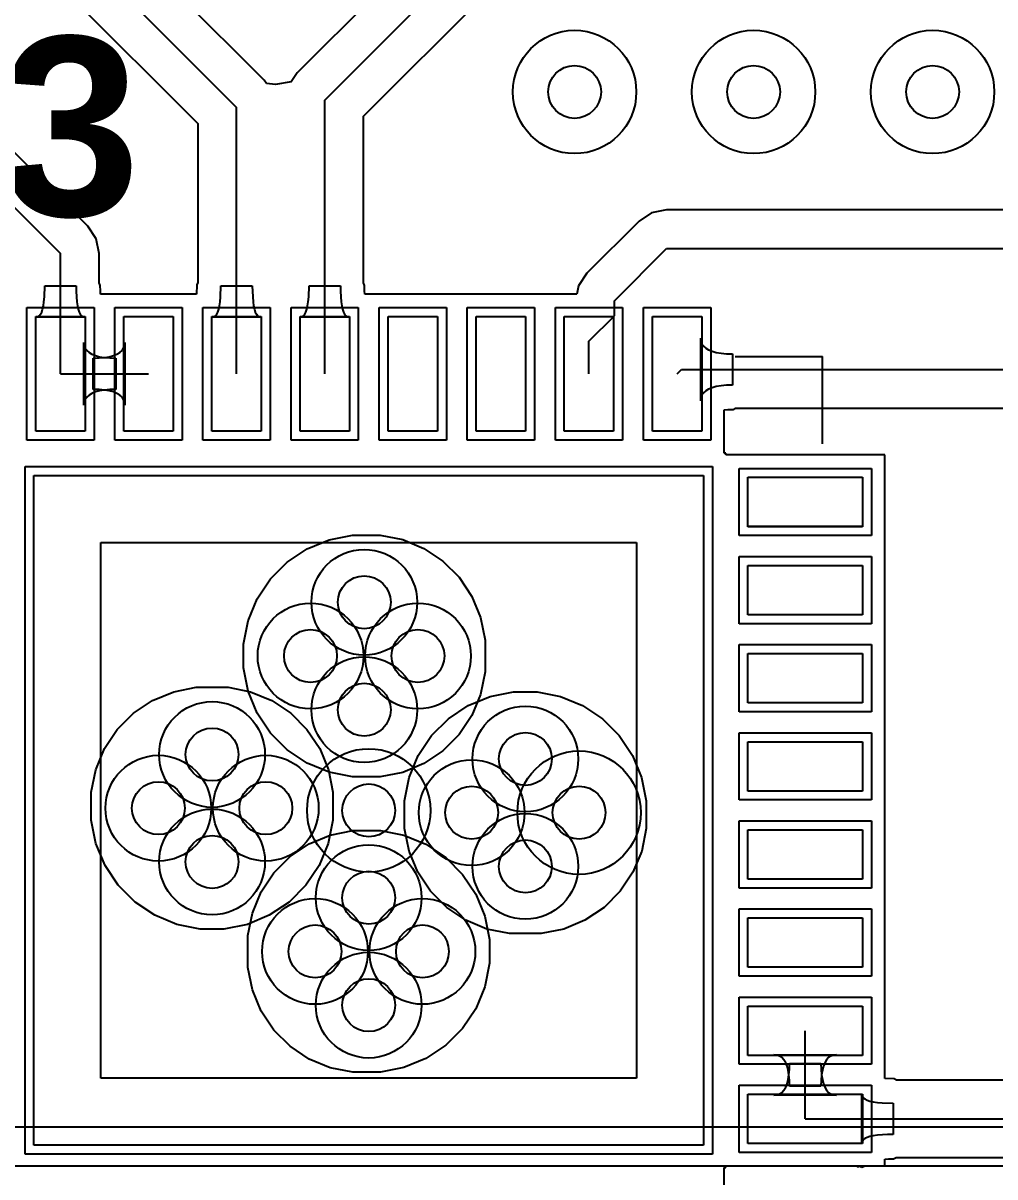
# Model space of a CAD drawing. Extents: x -53 to 82, y -68 to 38.
# Drawn here: x 20.52 to 26.03, y 18.08 to 24.62 of the extents above; entities that cross this region are included whole.
import ezdxf

# ---------------------------------------------------------------- set-up
doc = ezdxf.new("R2010")
doc.units = 0
for name, color, linetype in [('BOTTOM_LAYER', 5, 'CONTINUOUS'), ('TOP_LAYER', 1, 'CONTINUOUS'), ('TOP_OVERLAY', 2, 'CONTINUOUS'), ('TOP_PASTE', 8, 'CONTINUOUS'), ('TOP_SOLDER', 216, 'CONTINUOUS')]:
    doc.layers.add(name, color=color, linetype=linetype)
doc.styles.add('ARIAL_BOLD', font='', dxfattribs={"height": 0.2})
doc.styles.get('ARIAL_BOLD').set_extended_font_data('Arial', bold=True)

msp = doc.modelspace()

# ---------------------------------------------------------------- linework, layer by layer
at = {"layer": 'BOTTOM_LAYER'}
for p, q in [((22.1288, 21.6389), (22.2536, 21.6906)), ((22.2536, 21.6906), (22.3861, 21.717)), ((22.3861, 21.717), (22.4536, 21.717)), ((22.4536, 21.717), (22.4536, 21.717)), ((22.4536, 21.717), (22.479, 21.717)), ((22.479, 21.717), (22.544, 21.717)), ((22.544, 21.717), (22.6716, 21.6916)), ((22.6716, 21.6916), (22.7918, 21.6418)), ((22.0164, 21.5639), (22.1288, 21.6389)), ((22.7918, 21.6418), (22.9, 21.5696)), ((21.9209, 21.4684), (22.0164, 21.5639)), ((22.9, 21.5696), (22.992, 21.4776)), ((22.992, 21.4776), (23.0642, 21.3694)), ((21.8459, 21.356), (21.9209, 21.4684)), ((21.7942, 21.2312), (21.8459, 21.356)), ((23.0642, 21.3694), (23.114, 21.2492)), ((21.7678, 21.0987), (21.7942, 21.2312)), ((23.114, 21.2492), (23.1394, 21.1216)), ((21.7678, 21.0312), (21.7678, 21.0987)), ((23.1394, 21.1216), (23.1394, 21.0566)), ((21.7678, 20.9637), (21.7678, 21.0312)), ((23.1394, 21.0566), (23.1394, 21.0566)), ((23.1394, 21.0566), (23.1394, 21.0058)), ((21.7942, 20.8312), (21.7678, 20.9637)), ((23.1394, 21.0058), (23.1394, 20.9408)), ((23.1394, 20.9408), (23.114, 20.8132)), ((21.2518, 20.7782), (21.372, 20.828)), ((21.372, 20.828), (21.4996, 20.8534)), ((21.4996, 20.8534), (21.5646, 20.8534)), ((21.5646, 20.8534), (21.5646, 20.8534)), ((21.5646, 20.8534), (21.6154, 20.8534)), ((21.6154, 20.8534), (21.6804, 20.8534)), ((21.6804, 20.8534), (21.808, 20.828)), ((21.8459, 20.7064), (21.7942, 20.8312)), ((21.808, 20.828), (21.9282, 20.7782)), ((23.168, 20.8016), (23.3005, 20.828)), ((23.3005, 20.828), (23.368, 20.828)), ((23.368, 20.828), (23.4355, 20.828)), ((23.4355, 20.828), (23.568, 20.8016)), ((21.1436, 20.706), (21.2518, 20.7782)), ((21.9282, 20.7782), (22.0364, 20.706)), ((23.0432, 20.7499), (23.168, 20.8016)), ((23.114, 20.8132), (23.0642, 20.693)), ((23.568, 20.8016), (23.6928, 20.7499)), ((21.0516, 20.614), (21.1436, 20.706)), ((21.9209, 20.594), (21.8459, 20.7064)), ((22.0364, 20.706), (22.1284, 20.614)), ((22.9308, 20.6749), (23.0432, 20.7499)), ((23.0642, 20.693), (22.992, 20.5848)), ((23.6928, 20.7499), (23.8052, 20.6749)), ((22.8353, 20.5794), (22.9308, 20.6749)), ((23.8052, 20.6749), (23.9007, 20.5794)), ((20.9794, 20.5058), (21.0516, 20.614)), ((22.0164, 20.4985), (21.9209, 20.594)), ((22.1284, 20.614), (22.2006, 20.5058)), ((22.7603, 20.467), (22.8353, 20.5794)), ((22.992, 20.5848), (22.9, 20.4928)), ((23.9007, 20.5794), (23.9757, 20.467)), ((20.9296, 20.3856), (20.9794, 20.5058)), ((22.1288, 20.4235), (22.0164, 20.4985)), ((22.2006, 20.5058), (22.2504, 20.3856)), ((22.9, 20.4928), (22.7918, 20.4206)), ((22.7086, 20.3422), (22.7603, 20.467)), ((23.9757, 20.467), (24.0274, 20.3422)), ((20.9042, 20.258), (20.9296, 20.3856)), ((22.2536, 20.3718), (22.1288, 20.4235)), ((22.2504, 20.3856), (22.2758, 20.258)), ((22.3861, 20.3454), (22.2536, 20.3718)), ((22.6716, 20.3708), (22.544, 20.3454)), ((22.7918, 20.4206), (22.6716, 20.3708)), ((22.4536, 20.3454), (22.3861, 20.3454)), ((22.479, 20.3454), (22.4536, 20.3454)), ((22.479, 20.3454), (22.479, 20.3454)), ((22.544, 20.3454), (22.479, 20.3454)), ((22.6822, 20.2097), (22.7086, 20.3422)), ((24.0274, 20.3422), (24.0538, 20.2097)), ((20.9042, 20.193), (20.9042, 20.258)), ((22.2758, 20.258), (22.2758, 20.193)), ((20.9042, 20.1676), (20.9042, 20.193)), ((20.9042, 20.1001), (20.9042, 20.1676)), ((20.9042, 20.1676), (20.9042, 20.1676)), ((22.2758, 20.193), (22.2758, 20.193)), ((22.2758, 20.193), (22.2758, 20.1676)), ((22.2758, 20.1676), (22.2758, 20.1001)), ((22.6822, 20.1422), (22.6822, 20.2097)), ((24.0538, 20.2097), (24.0538, 20.1422)), ((20.9306, 19.9676), (20.9042, 20.1001)), ((22.2758, 20.1001), (22.2494, 19.9676)), ((22.6822, 20.1168), (22.6822, 20.1422)), ((22.6822, 20.1168), (22.6822, 20.1168)), ((22.6822, 20.0518), (22.6822, 20.1168)), ((24.0538, 20.1422), (24.0538, 20.1422)), ((24.0538, 20.1422), (24.0538, 20.1168)), ((24.0538, 20.1168), (24.0538, 20.0518)), ((22.261, 20.0152), (22.3886, 20.0406)), ((22.3886, 20.0406), (22.4536, 20.0406)), ((22.4536, 20.0406), (22.4536, 20.0406)), ((22.4536, 20.0406), (22.479, 20.0406)), ((22.479, 20.0406), (22.5465, 20.0406)), ((22.5465, 20.0406), (22.679, 20.0142)), ((22.7076, 19.9242), (22.6822, 20.0518)), ((24.0538, 20.0518), (24.0284, 19.9242)), ((22.1408, 19.9654), (22.261, 20.0152)), ((22.679, 20.0142), (22.8038, 19.9625)), ((20.9823, 19.8428), (20.9306, 19.9676)), ((22.0326, 19.8932), (22.1408, 19.9654)), ((22.2494, 19.9676), (22.1977, 19.8428)), ((22.7574, 19.804), (22.7076, 19.9242)), ((22.8038, 19.9625), (22.9162, 19.8875)), ((24.0284, 19.9242), (23.9786, 19.804)), ((21.0573, 19.7304), (20.9823, 19.8428)), ((21.9406, 19.8012), (22.0326, 19.8932)), ((22.1977, 19.8428), (22.1227, 19.7304)), ((22.9162, 19.8875), (23.0117, 19.792)), ((21.8684, 19.693), (21.9406, 19.8012)), ((22.8296, 19.6958), (22.7574, 19.804)), ((23.0117, 19.792), (23.0867, 19.6796)), ((23.9786, 19.804), (23.9064, 19.6958)), ((21.1528, 19.6349), (21.0573, 19.7304)), ((22.1227, 19.7304), (22.0272, 19.6349)), ((21.8186, 19.5728), (21.8684, 19.693)), ((22.9216, 19.6038), (22.8296, 19.6958)), ((23.0867, 19.6796), (23.1384, 19.5548)), ((23.9064, 19.6958), (23.8144, 19.6038)), ((21.2652, 19.5599), (21.1528, 19.6349)), ((22.0272, 19.6349), (21.9148, 19.5599)), ((23.0298, 19.5316), (22.9216, 19.6038)), ((23.8144, 19.6038), (23.7062, 19.5316)), ((21.39, 19.5082), (21.2652, 19.5599)), ((21.9148, 19.5599), (21.79, 19.5082)), ((21.7932, 19.4452), (21.8186, 19.5728)), ((23.15, 19.4818), (23.0298, 19.5316)), ((23.1384, 19.5548), (23.1648, 19.4223)), ((23.7062, 19.5316), (23.586, 19.4818)), ((21.5225, 19.4818), (21.39, 19.5082)), ((21.59, 19.4818), (21.5225, 19.4818)), ((21.6575, 19.4818), (21.59, 19.4818)), ((21.79, 19.5082), (21.6575, 19.4818)), ((21.7932, 19.3802), (21.7932, 19.4452)), ((23.2776, 19.4564), (23.15, 19.4818)), ((23.3426, 19.4564), (23.2776, 19.4564)), ((23.3934, 19.4564), (23.3426, 19.4564)), ((23.4584, 19.4564), (23.3934, 19.4564)), ((23.3934, 19.4564), (23.3934, 19.4564)), ((23.586, 19.4818), (23.4584, 19.4564)), ((21.7932, 19.3294), (21.7932, 19.3802)), ((23.1648, 19.4223), (23.1648, 19.3548)), ((21.7932, 19.2644), (21.7932, 19.3294)), ((21.7932, 19.3294), (21.7932, 19.3294)), ((23.1648, 19.3548), (23.1648, 19.2873)), ((21.8186, 19.1368), (21.7932, 19.2644)), ((23.1648, 19.2873), (23.1384, 19.1548)), ((21.8684, 19.0166), (21.8186, 19.1368)), ((23.1384, 19.1548), (23.0867, 19.03)), ((21.9406, 18.9084), (21.8684, 19.0166)), ((23.0867, 19.03), (23.0117, 18.9176)), ((22.0326, 18.8164), (21.9406, 18.9084)), ((23.0117, 18.9176), (22.9162, 18.8221)), ((22.1408, 18.7442), (22.0326, 18.8164)), ((22.9162, 18.8221), (22.8038, 18.7471)), ((22.261, 18.6944), (22.1408, 18.7442)), ((22.8038, 18.7471), (22.679, 18.6954)), ((22.3886, 18.669), (22.261, 18.6944)), ((22.4536, 18.669), (22.3886, 18.669)), ((22.479, 18.669), (22.4536, 18.669)), ((22.5465, 18.669), (22.479, 18.669)), ((22.479, 18.669), (22.479, 18.669)), ((22.679, 18.6954), (22.5465, 18.669)), ((27.2159, 18.3578), (19.4088, 18.3578)), ((18.923, 18.1376), (27.307, 18.1376))]:
    msp.add_line(p, q, dxfattribs=at)
for centre, radius in [((23.6474, 24.2316), 0.35), ((24.6634, 24.2316), 0.35), ((25.6794, 24.2316), 0.35), ((23.6474, 24.2316), 0.15), ((24.6634, 24.2316), 0.15), ((25.6794, 24.2316), 0.15), ((22.4536, 21.336), 0.3), ((22.4536, 21.336), 0.15), ((22.1488, 21.0312), 0.3), ((22.7584, 21.0312), 0.3), ((22.1488, 21.0312), 0.15), ((22.7584, 21.0312), 0.15), ((22.4536, 20.7264), 0.3), ((22.4536, 20.7264), 0.15), ((21.59, 20.4724), 0.3), ((23.368, 20.447), 0.3), ((21.59, 20.4724), 0.15), ((23.368, 20.447), 0.15), ((22.479, 20.155), 0.35), ((21.2852, 20.1676), 0.3), ((21.8948, 20.1676), 0.3), ((23.0632, 20.1422), 0.3), ((23.6728, 20.1422), 0.35), ((21.2852, 20.1676), 0.15), ((21.8948, 20.1676), 0.15), ((22.479, 20.155), 0.15), ((23.0632, 20.1422), 0.15), ((23.6728, 20.1422), 0.15), ((21.59, 19.8628), 0.3), ((23.368, 19.8374), 0.3), ((21.59, 19.8628), 0.15), ((23.368, 19.8374), 0.15), ((22.479, 19.6596), 0.3), ((22.479, 19.6596), 0.15), ((22.1742, 19.3548), 0.3), ((22.7838, 19.3548), 0.3), ((22.1742, 19.3548), 0.15), ((22.7838, 19.3548), 0.15), ((22.479, 19.05), 0.3), ((22.479, 19.05), 0.15)]:
    msp.add_circle(centre, radius, dxfattribs=at)
at = {"layer": 'TOP_LAYER'}
for p, q in [((20.5255, 25.3469), (21.729, 24.1434)), ((21.8846, 24.2991), (20.9186, 25.2651)), ((20.3699, 25.1912), (21.5089, 24.0522)), ((22.8821, 25.1493), (22.0733, 24.3404)), ((22.229, 24.1848), (23.0378, 24.9936)), ((20.8846, 23.4703), (19.5613, 24.7937)), ((22.4491, 24.0936), (23.129, 24.7735)), ((19.4056, 24.638), (20.729, 23.3146)), ((21.8981, 24.2789), (21.8846, 24.2991)), ((22.0733, 24.3404), (22.0396, 24.29)), ((21.9497, 24.2749), (21.8981, 24.2789)), ((22.0396, 24.29), (21.9497, 24.2749)), ((22.229, 22.6325), (22.229, 24.1848)), ((21.729, 22.6325), (21.729, 24.1434)), ((21.5089, 24.0522), (21.5089, 23.1502)), ((22.4491, 23.1487), (22.4491, 24.0936)), ((24.0845, 23.546), (24.0131, 23.4983)), ((24.1687, 23.5627), (24.0845, 23.546)), ((27.8098, 23.5627), (24.1687, 23.5627)), ((20.9324, 23.3988), (20.8846, 23.4703)), ((24.0131, 23.4983), (23.7175, 23.2026)), ((20.9491, 23.3146), (20.9324, 23.3988)), ((20.729, 22.6325), (20.729, 23.3146)), ((20.9491, 23.1487), (20.9491, 23.3146)), ((23.8731, 23.047), (24.1687, 23.3426)), ((24.1687, 23.3426), (28.2956, 23.3426)), ((23.7175, 23.2026), (23.6697, 23.1312)), ((20.6382, 23.0683), (20.6401, 23.1323)), ((20.6401, 23.1323), (20.8179, 23.1323)), ((20.8179, 23.1323), (20.8184, 23.0985)), ((20.9553, 23.1343), (20.9491, 23.1487)), ((20.9558, 23.1041), (20.9553, 23.1343)), ((21.5027, 23.1364), (21.5011, 23.0845)), ((21.5089, 23.1502), (21.5027, 23.1364)), ((21.6382, 23.0683), (21.6401, 23.1323)), ((21.6401, 23.1323), (21.8179, 23.1323)), ((21.8179, 23.1323), (21.8184, 23.0985)), ((22.1382, 23.0683), (22.1401, 23.1323)), ((22.1401, 23.1323), (22.3179, 23.1323)), ((22.3179, 23.1323), (22.3184, 23.0985)), ((22.4553, 23.1343), (22.4491, 23.1487)), ((22.4558, 23.1041), (22.4553, 23.1343)), ((23.6697, 23.1312), (23.6604, 23.0845)), ((20.6358, 23.0416), (20.6382, 23.0683)), ((20.8184, 23.0985), (20.8222, 23.0416)), ((20.9571, 23.0845), (20.9558, 23.1041)), ((21.5011, 23.0845), (20.9571, 23.0845)), ((21.6358, 23.0416), (21.6382, 23.0683)), ((21.8184, 23.0985), (21.8222, 23.0416)), ((22.1358, 23.0416), (22.1382, 23.0683)), ((22.3184, 23.0985), (22.3222, 23.0416)), ((22.4571, 23.0845), (22.4558, 23.1041)), ((23.6604, 23.0845), (22.4571, 23.0845)), ((23.8731, 22.9616), (23.8731, 23.047)), ((20.6165, 22.9705), (20.6228, 22.9829)), ((20.6228, 22.9829), (20.6281, 22.999)), ((20.6281, 22.999), (20.6324, 23.0185)), ((20.6324, 23.0185), (20.6358, 23.0416)), ((20.8222, 23.0416), (20.8256, 23.0185)), ((20.8256, 23.0185), (20.8299, 22.999)), ((20.8299, 22.999), (20.8352, 22.9829)), ((20.8352, 22.9829), (20.8414, 22.9705)), ((21.6165, 22.9705), (21.6228, 22.9829)), ((21.6228, 22.9829), (21.6281, 22.999)), ((21.6281, 22.999), (21.6324, 23.0185)), ((21.6324, 23.0185), (21.6358, 23.0416)), ((21.8222, 23.0416), (21.8256, 23.0185)), ((21.8256, 23.0185), (21.8299, 22.999)), ((21.8299, 22.999), (21.8352, 22.9829)), ((21.8352, 22.9829), (21.8414, 22.9705)), ((22.1165, 22.9705), (22.1228, 22.9829)), ((22.1228, 22.9829), (22.1281, 22.999)), ((22.1281, 22.999), (22.1324, 23.0185)), ((22.1324, 23.0185), (22.1358, 23.0416)), ((22.3222, 23.0416), (22.3256, 23.0185)), ((22.3256, 23.0185), (22.3299, 22.999)), ((22.3299, 22.999), (22.3352, 22.9829)), ((22.3352, 22.9829), (22.3414, 22.9705)), ((20.589, 22.9575), (20.869, 22.9575)), ((20.589, 22.3075), (20.589, 22.9575)), ((20.592, 22.9545), (20.6012, 22.9563)), ((20.8659, 22.9545), (20.592, 22.9545)), ((20.6012, 22.9563), (20.6093, 22.9616)), ((20.6093, 22.9616), (20.6165, 22.9705)), ((20.8414, 22.9705), (20.8486, 22.9616)), ((20.8486, 22.9616), (20.8568, 22.9563)), ((20.8568, 22.9563), (20.8659, 22.9545)), ((20.869, 22.9575), (20.869, 22.3075)), ((21.089, 22.9575), (21.369, 22.9575)), ((21.089, 22.3075), (21.089, 22.9575)), ((21.369, 22.9575), (21.369, 22.3075)), ((21.589, 22.9575), (21.869, 22.9575)), ((21.589, 22.3075), (21.589, 22.9575)), ((21.592, 22.9545), (21.6012, 22.9563)), ((21.8659, 22.9545), (21.592, 22.9545)), ((21.6012, 22.9563), (21.6093, 22.9616)), ((21.6093, 22.9616), (21.6165, 22.9705)), ((21.8414, 22.9705), (21.8486, 22.9616)), ((21.8486, 22.9616), (21.8568, 22.9563)), ((21.8568, 22.9563), (21.8659, 22.9545)), ((21.869, 22.9575), (21.869, 22.3075)), ((22.089, 22.9575), (22.369, 22.9575)), ((22.089, 22.3075), (22.089, 22.9575)), ((22.092, 22.9545), (22.1012, 22.9563)), ((22.3659, 22.9545), (22.092, 22.9545)), ((22.1012, 22.9563), (22.1093, 22.9616)), ((22.1093, 22.9616), (22.1165, 22.9705)), ((22.3414, 22.9705), (22.3486, 22.9616)), ((22.3486, 22.9616), (22.3568, 22.9563)), ((22.3568, 22.9563), (22.3659, 22.9545)), ((22.369, 22.9575), (22.369, 22.3075)), ((22.589, 22.9575), (22.869, 22.9575)), ((22.589, 22.3075), (22.589, 22.9575)), ((22.869, 22.9575), (22.869, 22.3075)), ((23.089, 22.9575), (23.369, 22.9575)), ((23.089, 22.3075), (23.089, 22.9575)), ((23.369, 22.9575), (23.369, 22.3075)), ((23.589, 22.9575), (23.869, 22.9575)), ((23.589, 22.3075), (23.589, 22.9575)), ((23.729, 22.8175), (23.8731, 22.9616)), ((23.869, 22.9575), (23.869, 22.3075)), ((24.089, 22.9575), (24.369, 22.9575)), ((24.089, 22.3075), (24.089, 22.9575)), ((24.369, 22.9575), (24.369, 22.3075)), ((20.8629, 22.4547), (20.8629, 22.8103)), ((20.8629, 22.8103), (20.8647, 22.7935)), ((20.8647, 22.7935), (20.8701, 22.7783)), ((21.0878, 22.7783), (21.0933, 22.7935)), ((21.0933, 22.7935), (21.0951, 22.8103)), ((21.0951, 22.8103), (21.0951, 22.4547)), ((23.729, 22.6325), (23.729, 22.8175)), ((24.3629, 22.479), (24.3629, 22.8346)), ((24.3629, 22.8346), (24.3647, 22.8177)), ((24.3647, 22.8177), (24.3702, 22.8026)), ((24.3702, 22.8026), (24.3792, 22.7893)), ((24.3792, 22.7893), (24.3919, 22.7777)), ((20.8701, 22.7783), (20.8792, 22.765)), ((20.8792, 22.765), (20.8918, 22.7534)), ((20.8918, 22.7534), (20.9081, 22.7437)), ((20.9081, 22.7437), (20.928, 22.7357)), ((20.9142, 22.7214), (20.9486, 22.7223)), ((20.9142, 22.5436), (20.9142, 22.7214)), ((20.928, 22.7357), (20.9515, 22.7294)), ((20.9486, 22.7223), (20.9793, 22.725)), ((20.9515, 22.7294), (20.9786, 22.725)), ((20.9786, 22.725), (21.0094, 22.7223)), ((20.9793, 22.725), (21.0065, 22.7294)), ((21.0065, 22.7294), (21.03, 22.7357)), ((21.0094, 22.7223), (21.0437, 22.7214)), ((21.03, 22.7357), (21.0499, 22.7437)), ((21.0437, 22.7214), (21.0437, 22.5436)), ((21.0499, 22.7437), (21.0661, 22.7534)), ((21.0661, 22.7534), (21.0788, 22.765)), ((21.0788, 22.765), (21.0878, 22.7783)), ((24.3919, 22.7777), (24.4081, 22.7679)), ((24.4081, 22.7679), (24.428, 22.7599)), ((24.428, 22.7599), (24.4515, 22.7537)), ((24.4515, 22.7537), (24.4787, 22.7493)), ((24.4787, 22.7493), (24.5094, 22.7466)), ((24.5094, 22.7466), (24.5438, 22.7457)), ((24.5438, 22.7457), (24.5438, 22.5679)), ((24.229, 22.6325), (24.2533, 22.6568)), ((24.2533, 22.6568), (27.2542, 22.6568)), ((20.729, 22.6325), (21.229, 22.6325)), ((20.928, 22.5294), (20.9081, 22.5214)), ((20.9486, 22.5428), (20.9142, 22.5436)), ((20.9515, 22.5356), (20.928, 22.5294)), ((20.9793, 22.5401), (20.9486, 22.5428)), ((20.9786, 22.5401), (20.9515, 22.5356)), ((21.0094, 22.5428), (20.9786, 22.5401)), ((21.0065, 22.5356), (20.9793, 22.5401)), ((21.03, 22.5294), (21.0065, 22.5356)), ((21.0437, 22.5436), (21.0094, 22.5428)), ((21.0499, 22.5214), (21.03, 22.5294)), ((24.3792, 22.5243), (24.3702, 22.511)), ((24.3919, 22.5359), (24.3792, 22.5243)), ((24.4081, 22.5457), (24.3919, 22.5359)), ((24.428, 22.5537), (24.4081, 22.5457)), ((24.4515, 22.5599), (24.428, 22.5537)), ((24.4787, 22.5643), (24.4515, 22.5599)), ((24.5094, 22.567), (24.4787, 22.5643)), ((24.5438, 22.5679), (24.5094, 22.567)), ((20.8647, 22.4716), (20.8629, 22.4547)), ((20.8701, 22.4867), (20.8647, 22.4716)), ((20.8792, 22.5001), (20.8701, 22.4867)), ((20.8918, 22.5116), (20.8792, 22.5001)), ((20.9081, 22.5214), (20.8918, 22.5116)), ((21.0661, 22.5116), (21.0499, 22.5214)), ((21.0788, 22.5001), (21.0661, 22.5116)), ((21.0878, 22.4867), (21.0788, 22.5001)), ((21.0933, 22.4716), (21.0878, 22.4867)), ((21.0951, 22.4547), (21.0933, 22.4716)), ((24.3647, 22.4959), (24.3629, 22.479)), ((24.3702, 22.511), (24.3647, 22.4959)), ((24.496, 22.4279), (24.5171, 22.4297)), ((24.496, 22.182), (24.496, 22.4279)), ((24.5171, 22.4297), (24.5473, 22.4305)), ((24.5473, 22.4305), (24.5612, 22.4367)), ((24.5612, 22.4367), (26.7684, 22.4367)), ((20.869, 22.3075), (20.589, 22.3075)), ((21.369, 22.3075), (21.089, 22.3075)), ((21.869, 22.3075), (21.589, 22.3075)), ((22.369, 22.3075), (22.089, 22.3075)), ((22.869, 22.3075), (22.589, 22.3075)), ((23.369, 22.3075), (23.089, 22.3075)), ((23.869, 22.3075), (23.589, 22.3075)), ((24.369, 22.3075), (24.089, 22.3075)), ((24.506, 22.182), (24.496, 22.182)), ((24.506, 22.172), (24.506, 22.182)), ((25.4085, 22.172), (24.506, 22.172)), ((25.4085, 21.138), (25.4085, 22.172)), ((20.579, 22.055), (24.379, 22.055)), ((20.579, 18.255), (20.579, 22.055)), ((24.379, 22.055), (24.379, 18.255)), ((24.6315, 22.045), (25.2815, 22.045)), ((24.6315, 21.765), (24.6315, 22.045)), ((25.2815, 22.045), (25.2815, 21.765)), ((25.2815, 21.765), (24.6315, 21.765)), ((22.1288, 21.6389), (22.2536, 21.6906)), ((22.2536, 21.6906), (22.3861, 21.717)), ((22.3861, 21.717), (22.4536, 21.717)), ((22.4536, 21.717), (22.4536, 21.717)), ((22.4536, 21.717), (22.479, 21.717)), ((22.479, 21.717), (22.544, 21.717)), ((22.544, 21.717), (22.6716, 21.6916)), ((22.6716, 21.6916), (22.7918, 21.6418)), ((22.0164, 21.5639), (22.1288, 21.6389)), ((22.7918, 21.6418), (22.9, 21.5696)), ((21.9209, 21.4684), (22.0164, 21.5639)), ((22.9, 21.5696), (22.992, 21.4776)), ((24.6315, 21.545), (25.2815, 21.545)), ((24.6315, 21.265), (24.6315, 21.545)), ((25.2815, 21.545), (25.2815, 21.265)), ((22.992, 21.4776), (23.0642, 21.3694)), ((21.8459, 21.356), (21.9209, 21.4684)), ((21.7942, 21.2312), (21.8459, 21.356)), ((23.0642, 21.3694), (23.114, 21.2492)), ((21.7678, 21.0987), (21.7942, 21.2312)), ((23.114, 21.2492), (23.1394, 21.1216)), ((25.2815, 21.265), (24.6315, 21.265)), ((21.7678, 21.0312), (21.7678, 21.0987)), ((23.1394, 21.1216), (23.1394, 21.0566)), ((25.4085, 20.138), (25.4085, 21.138)), ((21.7678, 20.9637), (21.7678, 21.0312)), ((23.1394, 21.0566), (23.1394, 21.0566)), ((23.1394, 21.0566), (23.1394, 21.0058)), ((24.6315, 21.045), (25.2815, 21.045)), ((24.6315, 20.765), (24.6315, 21.045)), ((25.2815, 21.045), (25.2815, 20.765)), ((21.7942, 20.8312), (21.7678, 20.9637)), ((23.1394, 21.0058), (23.1394, 20.9408)), ((23.1394, 20.9408), (23.114, 20.8132)), ((21.2518, 20.7782), (21.372, 20.828)), ((21.372, 20.828), (21.4996, 20.8534)), ((21.4996, 20.8534), (21.5646, 20.8534)), ((21.5646, 20.8534), (21.5646, 20.8534)), ((21.5646, 20.8534), (21.6154, 20.8534)), ((21.6154, 20.8534), (21.6804, 20.8534)), ((21.6804, 20.8534), (21.808, 20.828)), ((21.8459, 20.7064), (21.7942, 20.8312)), ((21.808, 20.828), (21.9282, 20.7782)), ((23.168, 20.8016), (23.3005, 20.828)), ((23.3005, 20.828), (23.368, 20.828)), ((23.368, 20.828), (23.4355, 20.828)), ((23.4355, 20.828), (23.568, 20.8016)), ((21.1436, 20.706), (21.2518, 20.7782)), ((21.9282, 20.7782), (22.0364, 20.706)), ((23.0432, 20.7499), (23.168, 20.8016)), ((23.114, 20.8132), (23.0642, 20.693)), ((23.568, 20.8016), (23.6928, 20.7499)), ((25.2815, 20.765), (24.6315, 20.765)), ((21.0516, 20.614), (21.1436, 20.706)), ((21.9209, 20.594), (21.8459, 20.7064)), ((22.0364, 20.706), (22.1284, 20.614)), ((22.9308, 20.6749), (23.0432, 20.7499)), ((23.0642, 20.693), (22.992, 20.5848)), ((23.6928, 20.7499), (23.8052, 20.6749)), ((22.8353, 20.5794), (22.9308, 20.6749)), ((23.8052, 20.6749), (23.9007, 20.5794)), ((20.9794, 20.5058), (21.0516, 20.614)), ((22.0164, 20.4985), (21.9209, 20.594)), ((22.1284, 20.614), (22.2006, 20.5058)), ((22.7603, 20.467), (22.8353, 20.5794)), ((22.992, 20.5848), (22.9, 20.4928)), ((23.9007, 20.5794), (23.9757, 20.467)), ((20.9296, 20.3856), (20.9794, 20.5058)), ((22.1288, 20.4235), (22.0164, 20.4985)), ((22.2006, 20.5058), (22.2504, 20.3856)), ((22.9, 20.4928), (22.7918, 20.4206)), ((24.6315, 20.545), (25.2815, 20.545)), ((24.6315, 20.265), (24.6315, 20.545)), ((25.2815, 20.545), (25.2815, 20.265)), ((22.7086, 20.3422), (22.7603, 20.467)), ((23.9757, 20.467), (24.0274, 20.3422)), ((20.9042, 20.258), (20.9296, 20.3856)), ((22.2536, 20.3718), (22.1288, 20.4235)), ((22.2504, 20.3856), (22.2758, 20.258)), ((22.3861, 20.3454), (22.2536, 20.3718)), ((22.6716, 20.3708), (22.544, 20.3454)), ((22.7918, 20.4206), (22.6716, 20.3708)), ((22.4536, 20.3454), (22.3861, 20.3454)), ((22.479, 20.3454), (22.4536, 20.3454)), ((22.479, 20.3454), (22.479, 20.3454)), ((22.544, 20.3454), (22.479, 20.3454)), ((22.6822, 20.2097), (22.7086, 20.3422)), ((24.0274, 20.3422), (24.0538, 20.2097)), ((20.9042, 20.193), (20.9042, 20.258)), ((22.2758, 20.258), (22.2758, 20.193)), ((25.2815, 20.265), (24.6315, 20.265)), ((20.9042, 20.1676), (20.9042, 20.193)), ((20.9042, 20.1001), (20.9042, 20.1676)), ((20.9042, 20.1676), (20.9042, 20.1676)), ((22.2758, 20.193), (22.2758, 20.193)), ((22.2758, 20.193), (22.2758, 20.1676)), ((22.2758, 20.1676), (22.2758, 20.1001)), ((22.6822, 20.1422), (22.6822, 20.2097)), ((24.0538, 20.2097), (24.0538, 20.1422)), ((20.9306, 19.9676), (20.9042, 20.1001)), ((22.2758, 20.1001), (22.2494, 19.9676)), ((22.6822, 20.1168), (22.6822, 20.1422)), ((22.6822, 20.1168), (22.6822, 20.1168)), ((22.6822, 20.0518), (22.6822, 20.1168)), ((24.0538, 20.1422), (24.0538, 20.1422)), ((24.0538, 20.1422), (24.0538, 20.1168)), ((24.0538, 20.1168), (24.0538, 20.0518)), ((25.4085, 19.138), (25.4085, 20.138)), ((22.261, 20.0152), (22.3886, 20.0406)), ((22.3886, 20.0406), (22.4536, 20.0406)), ((22.4536, 20.0406), (22.4536, 20.0406)), ((22.4536, 20.0406), (22.479, 20.0406)), ((22.479, 20.0406), (22.5465, 20.0406)), ((22.5465, 20.0406), (22.679, 20.0142)), ((22.7076, 19.9242), (22.6822, 20.0518)), ((24.0538, 20.0518), (24.0284, 19.9242)), ((24.6315, 20.045), (25.2815, 20.045)), ((24.6315, 19.765), (24.6315, 20.045)), ((25.2815, 20.045), (25.2815, 19.765)), ((22.1408, 19.9654), (22.261, 20.0152)), ((22.679, 20.0142), (22.8038, 19.9625)), ((20.9823, 19.8428), (20.9306, 19.9676)), ((22.0326, 19.8932), (22.1408, 19.9654)), ((22.2494, 19.9676), (22.1977, 19.8428)), ((22.7574, 19.804), (22.7076, 19.9242)), ((22.8038, 19.9625), (22.9162, 19.8875)), ((24.0284, 19.9242), (23.9786, 19.804)), ((21.0573, 19.7304), (20.9823, 19.8428)), ((21.9406, 19.8012), (22.0326, 19.8932)), ((22.1977, 19.8428), (22.1227, 19.7304)), ((22.9162, 19.8875), (23.0117, 19.792)), ((21.8684, 19.693), (21.9406, 19.8012)), ((22.8296, 19.6958), (22.7574, 19.804)), ((23.0117, 19.792), (23.0867, 19.6796)), ((23.9786, 19.804), (23.9064, 19.6958)), ((21.1528, 19.6349), (21.0573, 19.7304)), ((22.1227, 19.7304), (22.0272, 19.6349)), ((25.2815, 19.765), (24.6315, 19.765)), ((21.8186, 19.5728), (21.8684, 19.693)), ((22.9216, 19.6038), (22.8296, 19.6958)), ((23.0867, 19.6796), (23.1384, 19.5548)), ((23.9064, 19.6958), (23.8144, 19.6038)), ((21.2652, 19.5599), (21.1528, 19.6349)), ((22.0272, 19.6349), (21.9148, 19.5599)), ((23.0298, 19.5316), (22.9216, 19.6038)), ((23.8144, 19.6038), (23.7062, 19.5316)), ((21.39, 19.5082), (21.2652, 19.5599)), ((21.9148, 19.5599), (21.79, 19.5082)), ((21.7932, 19.4452), (21.8186, 19.5728)), ((23.15, 19.4818), (23.0298, 19.5316)), ((23.1384, 19.5548), (23.1648, 19.4223)), ((23.7062, 19.5316), (23.586, 19.4818)), ((24.6315, 19.545), (25.2815, 19.545)), ((24.6315, 19.265), (24.6315, 19.545)), ((25.2815, 19.545), (25.2815, 19.265)), ((21.5225, 19.4818), (21.39, 19.5082)), ((21.59, 19.4818), (21.5225, 19.4818)), ((21.6575, 19.4818), (21.59, 19.4818)), ((21.79, 19.5082), (21.6575, 19.4818)), ((21.7932, 19.3802), (21.7932, 19.4452)), ((23.2776, 19.4564), (23.15, 19.4818)), ((23.3426, 19.4564), (23.2776, 19.4564)), ((23.3934, 19.4564), (23.3426, 19.4564)), ((23.4584, 19.4564), (23.3934, 19.4564)), ((23.3934, 19.4564), (23.3934, 19.4564)), ((23.586, 19.4818), (23.4584, 19.4564)), ((21.7932, 19.3294), (21.7932, 19.3802)), ((23.1648, 19.4223), (23.1648, 19.3548)), ((21.7932, 19.2644), (21.7932, 19.3294)), ((21.7932, 19.3294), (21.7932, 19.3294)), ((23.1648, 19.3548), (23.1648, 19.2873)), ((21.8186, 19.1368), (21.7932, 19.2644)), ((23.1648, 19.2873), (23.1384, 19.1548)), ((25.2815, 19.265), (24.6315, 19.265)), ((21.8684, 19.0166), (21.8186, 19.1368)), ((23.1384, 19.1548), (23.0867, 19.03)), ((25.4085, 18.6329), (25.4085, 19.138)), ((21.9406, 18.9084), (21.8684, 19.0166)), ((23.0867, 19.03), (23.0117, 18.9176)), ((24.6315, 19.045), (25.2815, 19.045)), ((24.6315, 18.765), (24.6315, 19.045)), ((25.2815, 19.045), (25.2815, 18.765)), ((22.0326, 18.8164), (21.9406, 18.9084)), ((23.0117, 18.9176), (22.9162, 18.8221)), ((24.9565, 18.405), (24.9565, 18.905)), ((22.1408, 18.7442), (22.0326, 18.8164)), ((22.9162, 18.8221), (22.8038, 18.7471)), ((22.261, 18.6944), (22.1408, 18.7442)), ((22.8038, 18.7471), (22.679, 18.6954)), ((25.2815, 18.765), (24.6315, 18.765)), ((24.7956, 18.7663), (24.7787, 18.7681)), ((24.7787, 18.7681), (25.1343, 18.7681)), ((24.8107, 18.7609), (24.7956, 18.7663)), ((24.8241, 18.7521), (24.8107, 18.7609)), ((24.8356, 18.7396), (24.8241, 18.7521)), ((24.8454, 18.7236), (24.8356, 18.7396)), ((25.0774, 18.7396), (25.0676, 18.7236)), ((25.089, 18.7521), (25.0774, 18.7396)), ((25.1023, 18.7609), (25.089, 18.7521)), ((25.1174, 18.7663), (25.1023, 18.7609)), ((25.1343, 18.7681), (25.1174, 18.7663)), ((22.3886, 18.669), (22.261, 18.6944)), ((22.4536, 18.669), (22.3886, 18.669)), ((22.479, 18.669), (22.4536, 18.669)), ((22.5465, 18.669), (22.479, 18.669)), ((22.479, 18.669), (22.479, 18.669)), ((22.679, 18.6954), (22.5465, 18.669)), ((24.8534, 18.7041), (24.8454, 18.7236)), ((24.8596, 18.6809), (24.8534, 18.7041)), ((24.8641, 18.6543), (24.8596, 18.6809)), ((24.8641, 18.6547), (24.8667, 18.6854)), ((24.8667, 18.6854), (24.8676, 18.7198)), ((24.8676, 18.7198), (25.0454, 18.7198)), ((25.0454, 18.7198), (25.0463, 18.6854)), ((25.0463, 18.6854), (25.049, 18.6547)), ((25.0534, 18.6809), (25.049, 18.6543)), ((25.0596, 18.7041), (25.0534, 18.6809)), ((25.0676, 18.7236), (25.0596, 18.7041)), ((24.8454, 18.5841), (24.8534, 18.604)), ((24.8534, 18.604), (24.8596, 18.6275)), ((24.8596, 18.6275), (24.8641, 18.6547)), ((24.8667, 18.624), (24.8641, 18.6543)), ((24.8676, 18.5903), (24.8667, 18.624)), ((25.0463, 18.624), (25.0454, 18.5903)), ((25.049, 18.6543), (25.0463, 18.624)), ((25.049, 18.6547), (25.0534, 18.6275)), ((25.0534, 18.6275), (25.0596, 18.604)), ((25.0596, 18.604), (25.0676, 18.5841)), ((25.4604, 18.6313), (25.4085, 18.6329)), ((25.4741, 18.6251), (25.4604, 18.6313)), ((26.7273, 18.6251), (25.4741, 18.6251)), ((24.6315, 18.545), (25.2815, 18.545)), ((24.6315, 18.265), (24.6315, 18.545)), ((24.7787, 18.5389), (24.7956, 18.5407)), ((25.1343, 18.5389), (24.7787, 18.5389)), ((24.7956, 18.5407), (24.8107, 18.5462)), ((24.8107, 18.5462), (24.8241, 18.5552)), ((24.8241, 18.5552), (24.8356, 18.5679)), ((24.8356, 18.5679), (24.8454, 18.5841)), ((25.0454, 18.5903), (24.8676, 18.5903)), ((25.0676, 18.5841), (25.0774, 18.5679)), ((25.0774, 18.5679), (25.089, 18.5552)), ((25.089, 18.5552), (25.1023, 18.5462)), ((25.1023, 18.5462), (25.1174, 18.5407)), ((25.1174, 18.5407), (25.1343, 18.5389)), ((25.2785, 18.2681), (25.2785, 18.542)), ((25.2785, 18.542), (25.2803, 18.5328)), ((25.2803, 18.5328), (25.2856, 18.5247)), ((25.2815, 18.545), (25.2815, 18.265)), ((25.2856, 18.5247), (25.2945, 18.5175)), ((25.2945, 18.5175), (25.3069, 18.5112)), ((25.3069, 18.5112), (25.3229, 18.5059)), ((25.3229, 18.5059), (25.3425, 18.5016)), ((25.3425, 18.5016), (25.3656, 18.4982)), ((25.3656, 18.4982), (25.3923, 18.4958)), ((25.3923, 18.4958), (25.4563, 18.4939)), ((25.4563, 18.4939), (25.4563, 18.3161)), ((24.9565, 18.405), (27.3695, 18.405)), ((25.2803, 18.2772), (25.2785, 18.2681)), ((25.2856, 18.2854), (25.2803, 18.2772)), ((25.2945, 18.2926), (25.2856, 18.2854)), ((25.3069, 18.2988), (25.2945, 18.2926)), ((25.3229, 18.3041), (25.3069, 18.2988)), ((25.3425, 18.3084), (25.3229, 18.3041)), ((25.3656, 18.3118), (25.3425, 18.3084)), ((25.4225, 18.3156), (25.3656, 18.3118)), ((25.4563, 18.3161), (25.4225, 18.3156)), ((24.379, 18.255), (20.579, 18.255)), ((25.2815, 18.265), (24.6315, 18.265)), ((24.506, 18.128), (24.506, 18.138)), ((24.506, 18.138), (25.2448, 18.138)), ((25.2448, 18.138), (25.2522, 18.1331)), ((25.2522, 18.1331), (25.2657, 18.1359)), ((25.2657, 18.1359), (25.2785, 18.1306)), ((25.2785, 18.1306), (25.2964, 18.138)), ((25.2964, 18.138), (25.4085, 18.138)), ((25.4085, 18.1769), (25.4281, 18.1782)), ((25.4085, 18.138), (25.4085, 18.1769)), ((25.4281, 18.1782), (25.4582, 18.1787)), ((25.4582, 18.1787), (25.4727, 18.1849)), ((25.4727, 18.1849), (26.7273, 18.1849)), ((24.496, 17.6378), (24.496, 18.128)), ((24.496, 18.128), (24.506, 18.128))]:
    msp.add_line(p, q, dxfattribs=at)
for centre, radius in [((23.6474, 24.2316), 0.35), ((24.6634, 24.2316), 0.35), ((25.6794, 24.2316), 0.35), ((23.6474, 24.2316), 0.15), ((24.6634, 24.2316), 0.15), ((25.6794, 24.2316), 0.15), ((22.4536, 21.336), 0.3), ((22.4536, 21.336), 0.15), ((22.1488, 21.0312), 0.3), ((22.7584, 21.0312), 0.3), ((22.1488, 21.0312), 0.15), ((22.7584, 21.0312), 0.15), ((22.4536, 20.7264), 0.3), ((22.4536, 20.7264), 0.15), ((21.59, 20.4724), 0.3), ((23.368, 20.447), 0.3), ((21.59, 20.4724), 0.15), ((23.368, 20.447), 0.15), ((22.479, 20.155), 0.35), ((21.2852, 20.1676), 0.3), ((21.8948, 20.1676), 0.3), ((23.0632, 20.1422), 0.3), ((23.6728, 20.1422), 0.35), ((21.2852, 20.1676), 0.15), ((21.8948, 20.1676), 0.15), ((22.479, 20.155), 0.15), ((23.0632, 20.1422), 0.15), ((23.6728, 20.1422), 0.15), ((21.59, 19.8628), 0.3), ((23.368, 19.8374), 0.3), ((21.59, 19.8628), 0.15), ((23.368, 19.8374), 0.15), ((22.479, 19.6596), 0.3), ((22.479, 19.6596), 0.15), ((22.1742, 19.3548), 0.3), ((22.7838, 19.3548), 0.3), ((22.1742, 19.3548), 0.15), ((22.7838, 19.3548), 0.15), ((22.479, 19.05), 0.3), ((22.479, 19.05), 0.15)]:
    msp.add_circle(centre, radius, dxfattribs=at)
at = {"layer": 'TOP_OVERLAY'}
for p in [(24.5595, 22.7312), (25.0552, 22.2355)]:
    msp.add_line(p, (25.0552, 22.7312), dxfattribs=at)
at = {"layer": 'TOP_PASTE'}
for p, q in [((20.5889, 22.3075), (20.5889, 22.9575)), ((20.5889, 22.9575), (20.8689, 22.9575)), ((20.8689, 22.9575), (20.8689, 22.3075)), ((21.0891, 22.3075), (21.0891, 22.9575)), ((21.0891, 22.9575), (21.3691, 22.9575)), ((21.3691, 22.9575), (21.3691, 22.3075)), ((21.5889, 22.3075), (21.5889, 22.9575)), ((21.5889, 22.9575), (21.8689, 22.9575)), ((21.8689, 22.9575), (21.8689, 22.3075)), ((22.0891, 22.3075), (22.0891, 22.9575)), ((22.0891, 22.9575), (22.3691, 22.9575)), ((22.3691, 22.9575), (22.3691, 22.3075)), ((22.5889, 22.3075), (22.5889, 22.9575)), ((22.5889, 22.9575), (22.8689, 22.9575)), ((22.8689, 22.9575), (22.8689, 22.3075)), ((23.0891, 22.3075), (23.0891, 22.9575)), ((23.0891, 22.9575), (23.3691, 22.9575)), ((23.3691, 22.9575), (23.3691, 22.3075)), ((23.5889, 22.3075), (23.5889, 22.9575)), ((23.5889, 22.9575), (23.8689, 22.9575)), ((23.8689, 22.9575), (23.8689, 22.3075)), ((24.0891, 22.3075), (24.0891, 22.9575)), ((24.0891, 22.9575), (24.3691, 22.9575)), ((24.3691, 22.9575), (24.3691, 22.3075)), ((20.8689, 22.3075), (20.5889, 22.3075)), ((21.3691, 22.3075), (21.0891, 22.3075)), ((21.8689, 22.3075), (21.5889, 22.3075)), ((22.3691, 22.3075), (22.0891, 22.3075)), ((22.8689, 22.3075), (22.5889, 22.3075)), ((23.3691, 22.3075), (23.0891, 22.3075)), ((23.8689, 22.3075), (23.5889, 22.3075)), ((24.3691, 22.3075), (24.0891, 22.3075)), ((24.6315, 21.7651), (24.6315, 22.0451)), ((24.6315, 22.0451), (25.2815, 22.0451)), ((25.2815, 22.0451), (25.2815, 21.7651)), ((25.2815, 21.7651), (24.6315, 21.7651)), ((20.959, 18.635), (20.959, 21.675)), ((20.959, 21.675), (23.999, 21.675)), ((23.999, 21.675), (23.999, 18.635)), ((24.6315, 21.265), (24.6315, 21.545)), ((24.6315, 21.545), (25.2815, 21.545)), ((25.2815, 21.545), (25.2815, 21.265)), ((25.2815, 21.265), (24.6315, 21.265)), ((24.6315, 20.7651), (24.6315, 21.0451)), ((24.6315, 21.0451), (25.2815, 21.0451)), ((25.2815, 21.0451), (25.2815, 20.7651)), ((25.2815, 20.7651), (24.6315, 20.7651)), ((24.6315, 20.265), (24.6315, 20.545)), ((24.6315, 20.545), (25.2815, 20.545)), ((25.2815, 20.545), (25.2815, 20.265)), ((25.2815, 20.265), (24.6315, 20.265)), ((24.6315, 19.7651), (24.6315, 20.0451)), ((24.6315, 20.0451), (25.2815, 20.0451)), ((25.2815, 20.0451), (25.2815, 19.7651)), ((25.2815, 19.7651), (24.6315, 19.7651)), ((24.6315, 19.265), (24.6315, 19.545)), ((24.6315, 19.545), (25.2815, 19.545)), ((25.2815, 19.545), (25.2815, 19.265)), ((25.2815, 19.265), (24.6315, 19.265)), ((24.6315, 18.7651), (24.6315, 19.0451)), ((24.6315, 19.0451), (25.2815, 19.0451)), ((25.2815, 19.0451), (25.2815, 18.7651)), ((25.2815, 18.7651), (24.6315, 18.7651)), ((23.999, 18.635), (20.959, 18.635)), ((24.6315, 18.265), (24.6315, 18.545)), ((24.6315, 18.545), (25.2815, 18.545)), ((25.2815, 18.545), (25.2815, 18.265)), ((25.2815, 18.265), (24.6315, 18.265))]:
    msp.add_line(p, q, dxfattribs=at)
at = {"layer": 'TOP_SOLDER'}
for p, q in [((20.5382, 23.0083), (20.9198, 23.0083)), ((20.5382, 22.2567), (20.5382, 23.0083)), ((20.9198, 23.0083), (20.9198, 22.2567)), ((21.0382, 23.0083), (21.4198, 23.0083)), ((21.0382, 22.2567), (21.0382, 23.0083)), ((21.4198, 23.0083), (21.4198, 22.2567)), ((21.5382, 23.0083), (21.9198, 23.0083)), ((21.5382, 22.2567), (21.5382, 23.0083)), ((21.9198, 23.0083), (21.9198, 22.2567)), ((22.0382, 23.0083), (22.4198, 23.0083)), ((22.0382, 22.2567), (22.0382, 23.0083)), ((22.4198, 23.0083), (22.4198, 22.2567)), ((22.5382, 23.0083), (22.9198, 23.0083)), ((22.5382, 22.2567), (22.5382, 23.0083)), ((22.9198, 23.0083), (22.9198, 22.2567)), ((23.0382, 23.0083), (23.4198, 23.0083)), ((23.0382, 22.2567), (23.0382, 23.0083)), ((23.4198, 23.0083), (23.4198, 22.2567)), ((23.5382, 23.0083), (23.9198, 23.0083)), ((23.5382, 22.2567), (23.5382, 23.0083)), ((23.9198, 23.0083), (23.9198, 22.2567)), ((24.0382, 23.0083), (24.4198, 23.0083)), ((24.0382, 22.2567), (24.0382, 23.0083)), ((24.4198, 23.0083), (24.4198, 22.2567)), ((20.9198, 22.2567), (20.5382, 22.2567)), ((21.4198, 22.2567), (21.0382, 22.2567)), ((21.9198, 22.2567), (21.5382, 22.2567)), ((22.4198, 22.2567), (22.0382, 22.2567)), ((22.9198, 22.2567), (22.5382, 22.2567)), ((23.4198, 22.2567), (23.0382, 22.2567)), ((23.9198, 22.2567), (23.5382, 22.2567)), ((24.4198, 22.2567), (24.0382, 22.2567)), ((20.5282, 22.1058), (24.4298, 22.1058)), ((20.5282, 18.2042), (20.5282, 22.1058)), ((24.4298, 22.1058), (24.4298, 18.2042)), ((24.5807, 22.0958), (25.3323, 22.0958)), ((24.5807, 21.7142), (24.5807, 22.0958)), ((25.3323, 22.0958), (25.3323, 21.7142)), ((25.3323, 21.7142), (24.5807, 21.7142)), ((24.5807, 21.5958), (25.3323, 21.5958)), ((24.5807, 21.2142), (24.5807, 21.5958)), ((25.3323, 21.5958), (25.3323, 21.2142)), ((25.3323, 21.2142), (24.5807, 21.2142)), ((24.5807, 21.0958), (25.3323, 21.0958)), ((24.5807, 20.7142), (24.5807, 21.0958)), ((25.3323, 21.0958), (25.3323, 20.7142)), ((25.3323, 20.7142), (24.5807, 20.7142)), ((24.5807, 20.5958), (25.3323, 20.5958)), ((24.5807, 20.2142), (24.5807, 20.5958)), ((25.3323, 20.5958), (25.3323, 20.2142)), ((25.3323, 20.2142), (24.5807, 20.2142)), ((24.5807, 20.0958), (25.3323, 20.0958)), ((24.5807, 19.7142), (24.5807, 20.0958)), ((25.3323, 20.0958), (25.3323, 19.7142)), ((25.3323, 19.7142), (24.5807, 19.7142)), ((24.5807, 19.5958), (25.3323, 19.5958)), ((24.5807, 19.2142), (24.5807, 19.5958)), ((25.3323, 19.5958), (25.3323, 19.2142)), ((25.3323, 19.2142), (24.5807, 19.2142)), ((24.5807, 19.0958), (25.3323, 19.0958)), ((24.5807, 18.7142), (24.5807, 19.0958)), ((25.3323, 19.0958), (25.3323, 18.7142)), ((25.3323, 18.7142), (24.5807, 18.7142)), ((24.5807, 18.5958), (25.3323, 18.5958)), ((24.5807, 18.2142), (24.5807, 18.5958)), ((25.3323, 18.5958), (25.3323, 18.2142)), ((24.4298, 18.2042), (20.5282, 18.2042)), ((25.3323, 18.2142), (24.5807, 18.2142))]:
    msp.add_line(p, q, dxfattribs=at)

# ---------------------------------------------------------------- texts
at = {"layer": 'TOP_OVERLAY', "style": 'ARIAL_BOLD'}
msp.add_text('U3', height=1.016, dxfattribs=at).set_placement((19.3685, 23.5292))

doc.saveas('drawing.dxf')
